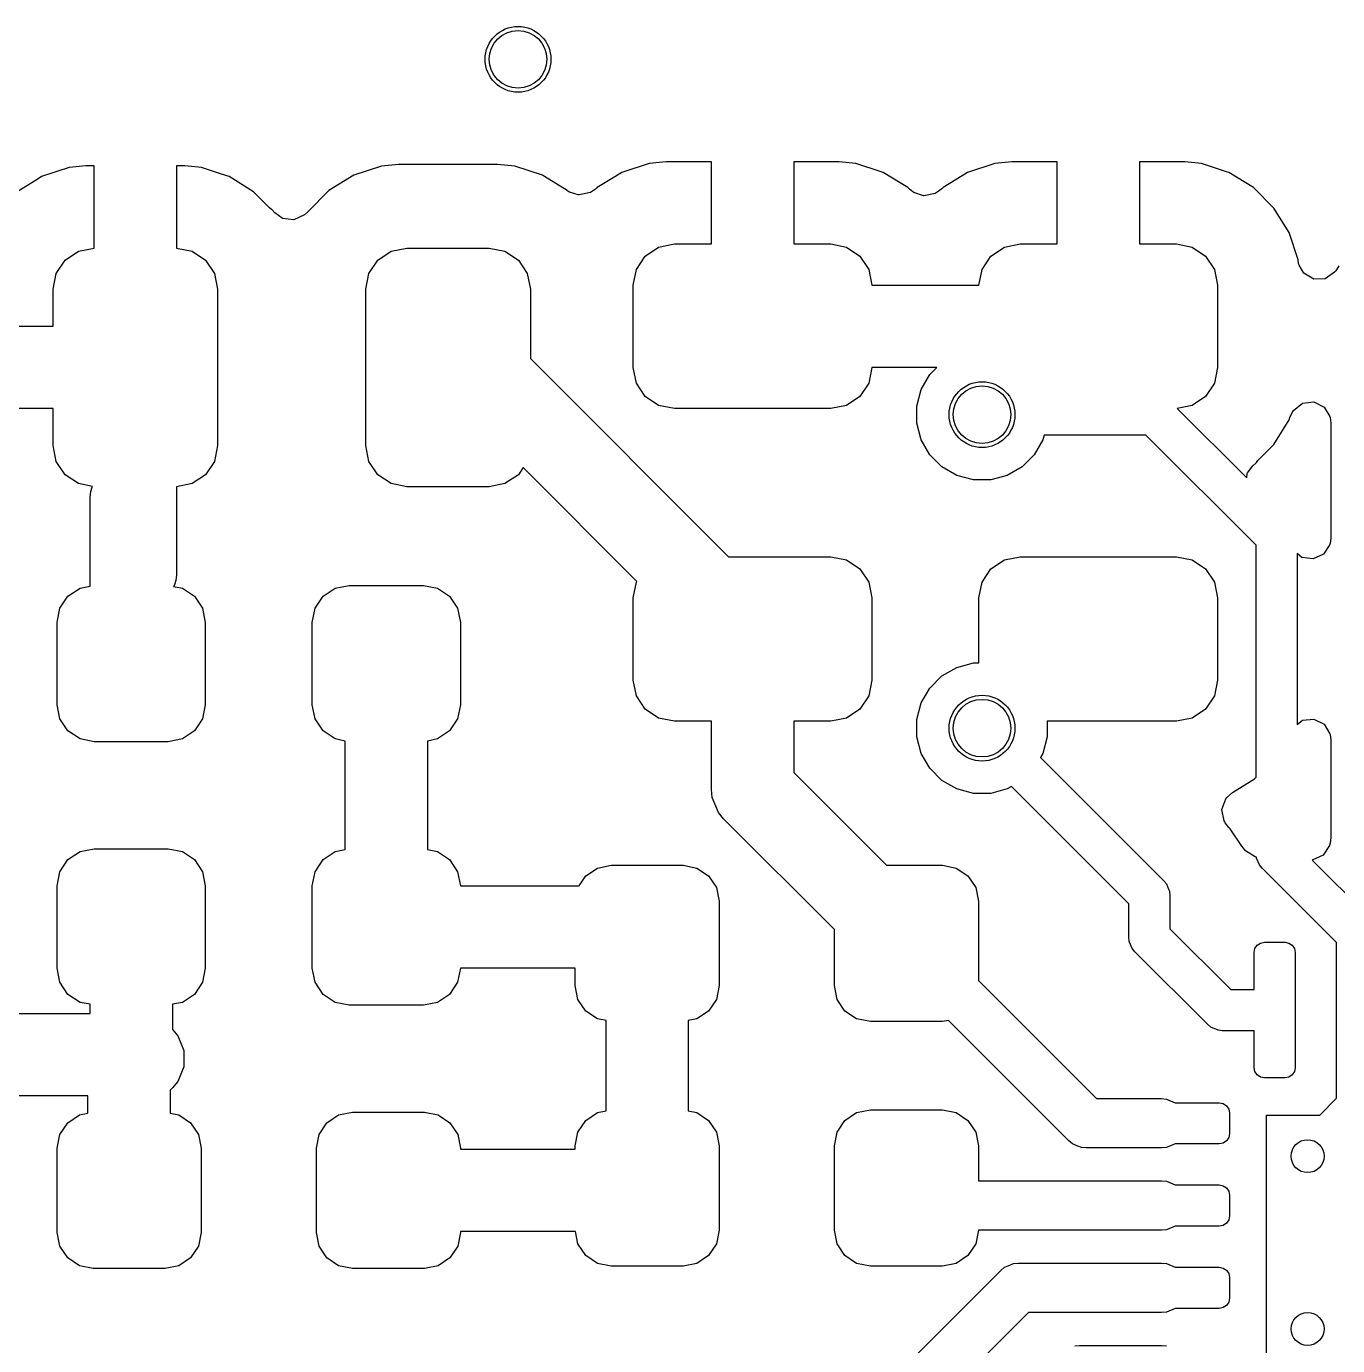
# Model space of a CAD drawing. Header units: inches. Extents: x -2.18 to 1.8, y 0.44 to 2.81.
# Drawn here: x -1.3086 to -0.995, y 2.1973 to 2.5129 of the extents above; entities that cross this region are included whole.
import ezdxf

# ---------------------------------------------------------------- set-up
doc = ezdxf.new("R2010")
doc.units = ezdxf.units.IN
doc.header["$MEASUREMENT"] = 0
doc.layers.add('BLACK', color=250, linetype='CONTINUOUS')

msp = doc.modelspace()

# ---------------------------------------------------------------- linework, layer by layer
at = {"layer": 'BLACK', "linetype": 'CONTINUOUS'}
for p, q in [((-1.15555, 2.48051), (-1.15959, 2.4801)), ((-1.14472, 2.48051), (-1.15555, 2.48051)), ((-1.15555, 2.48051), (-1.15555, 2.48051)), ((-1.15555, 2.48051), (-1.15555, 2.48051)), ((-1.14472, 2.46083), (-1.14472, 2.48051)), ((-1.11421, 2.48051), (-1.12504, 2.48051)), ((-1.12504, 2.48051), (-1.12504, 2.46083)), ((-1.11017, 2.4801), (-1.11421, 2.48051)), ((-1.11421, 2.48051), (-1.11421, 2.48051)), ((-1.07287, 2.48051), (-1.07692, 2.4801)), ((-1.06205, 2.48051), (-1.07287, 2.48051)), ((-1.07287, 2.48051), (-1.07287, 2.48051)), ((-1.07287, 2.48051), (-1.07287, 2.48051)), ((-1.07287, 2.48051), (-1.07287, 2.48051)), ((-1.06205, 2.46083), (-1.06205, 2.48051)), ((-1.03154, 2.48051), (-1.04236, 2.48051)), ((-1.04236, 2.48051), (-1.04236, 2.46083)), ((-1.02749, 2.4801), (-1.03154, 2.48051)), ((-1.03154, 2.48051), (-1.03154, 2.48051)), ((-1.29837, 2.47911), (-1.30493, 2.47694)), ((-1.29433, 2.47953), (-1.29837, 2.47911)), ((-1.29837, 2.47911), (-1.29837, 2.47911)), ((-1.29236, 2.47953), (-1.29433, 2.47953)), ((-1.29433, 2.47953), (-1.29433, 2.47953)), ((-1.29433, 2.47953), (-1.29433, 2.47953)), ((-1.29236, 2.45984), (-1.29236, 2.47953)), ((-1.29236, 2.47953), (-1.29236, 2.47953)), ((-1.27071, 2.47953), (-1.27268, 2.47953)), ((-1.27268, 2.47953), (-1.27268, 2.45984)), ((-1.26667, 2.47911), (-1.27071, 2.47953)), ((-1.27071, 2.47953), (-1.27071, 2.47953)), ((-1.26189, 2.47753), (-1.26667, 2.47911)), ((-1.26667, 2.47911), (-1.26667, 2.47911)), ((-1.26011, 2.47694), (-1.26189, 2.47753)), ((-1.23027, 2.47725), (-1.23621, 2.47358)), ((-1.23026, 2.47725), (-1.23027, 2.47725)), ((-1.23027, 2.47725), (-1.23027, 2.47725)), ((-1.22364, 2.47944), (-1.23026, 2.47725)), ((-1.21955, 2.47986), (-1.22364, 2.47944)), ((-1.19588, 2.47986), (-1.21955, 2.47986)), ((-1.21955, 2.47986), (-1.21955, 2.47986)), ((-1.21955, 2.47986), (-1.21955, 2.47986)), ((-1.21955, 2.47986), (-1.21955, 2.47986)), ((-1.19179, 2.47944), (-1.19588, 2.47986)), ((-1.19588, 2.47986), (-1.19588, 2.47986)), ((-1.18517, 2.47725), (-1.19179, 2.47944)), ((-1.18467, 2.47694), (-1.18517, 2.47725)), ((-1.18517, 2.47725), (-1.18517, 2.47725)), ((-1.18517, 2.47725), (-1.18517, 2.47725)), ((-1.16615, 2.47793), (-1.16781, 2.4769)), ((-1.15959, 2.4801), (-1.16615, 2.47793)), ((-1.16615, 2.47793), (-1.16615, 2.47793)), ((-1.16615, 2.47793), (-1.16615, 2.47793)), ((-1.16615, 2.47793), (-1.16615, 2.47793)), ((-1.15959, 2.4801), (-1.15959, 2.4801)), ((-1.10417, 2.47811), (-1.11017, 2.4801)), ((-1.11017, 2.4801), (-1.11017, 2.4801)), ((-1.10362, 2.47793), (-1.10417, 2.47811)), ((-1.09774, 2.4743), (-1.10362, 2.47793)), ((-1.10362, 2.47793), (-1.10362, 2.47793)), ((-1.08347, 2.47793), (-1.0864, 2.47612)), ((-1.07692, 2.4801), (-1.08347, 2.47793)), ((-1.08347, 2.47793), (-1.08347, 2.47793)), ((-1.08347, 2.47793), (-1.08347, 2.47793)), ((-1.08347, 2.47793), (-1.08347, 2.47793)), ((-1.07692, 2.4801), (-1.07692, 2.4801)), ((-1.0215, 2.47811), (-1.02749, 2.4801)), ((-1.02749, 2.4801), (-1.02749, 2.4801)), ((-1.02094, 2.47793), (-1.0215, 2.47811)), ((-1.01507, 2.4743), (-1.02094, 2.47793)), ((-1.02094, 2.47793), (-1.02094, 2.47793)), ((-1.30626, 2.47612), (-1.3108, 2.47332)), ((-1.30493, 2.47694), (-1.30626, 2.47612)), ((-1.30493, 2.47694), (-1.30493, 2.47694)), ((-1.30493, 2.47694), (-1.30493, 2.47694)), ((-1.30493, 2.47694), (-1.30493, 2.47694)), ((-1.25424, 2.47332), (-1.26011, 2.47694)), ((-1.26011, 2.47694), (-1.26011, 2.47694)), ((-1.17923, 2.47358), (-1.18467, 2.47694)), ((-1.17225, 2.47413), (-1.17315, 2.47346)), ((-1.17224, 2.47413), (-1.17225, 2.47413)), ((-1.17211, 2.47423), (-1.17224, 2.47413)), ((-1.17204, 2.47429), (-1.17211, 2.47423)), ((-1.17202, 2.4743), (-1.17204, 2.47429)), ((-1.16781, 2.4769), (-1.17202, 2.4743)), ((-1.17202, 2.4743), (-1.17202, 2.4743)), ((-1.09737, 2.47393), (-1.09774, 2.4743)), ((-1.09774, 2.4743), (-1.09774, 2.4743)), ((-1.08934, 2.4743), (-1.0896, 2.47405)), ((-1.0864, 2.47612), (-1.08934, 2.4743)), ((-1.08934, 2.4743), (-1.08934, 2.4743)), ((-1.01018, 2.46942), (-1.01507, 2.4743)), ((-1.25041, 2.46949), (-1.25424, 2.47332)), ((-1.25424, 2.47332), (-1.25424, 2.47332)), ((-1.23621, 2.47358), (-1.24117, 2.46862)), ((-1.17904, 2.47347), (-1.17923, 2.47358)), ((-1.17868, 2.47323), (-1.17904, 2.47347)), ((-1.17865, 2.47321), (-1.17868, 2.47323)), ((-1.1766, 2.47259), (-1.17865, 2.47321)), ((-1.17638, 2.47258), (-1.1766, 2.47259)), ((-1.17369, 2.47316), (-1.17638, 2.47258)), ((-1.17315, 2.47346), (-1.17369, 2.47316)), ((-1.09655, 2.47327), (-1.09737, 2.47393)), ((-1.0963, 2.47311), (-1.09655, 2.47327)), ((-1.09401, 2.47235), (-1.0963, 2.47311)), ((-1.09393, 2.47234), (-1.09401, 2.47235)), ((-1.09125, 2.47293), (-1.09393, 2.47234)), ((-1.09071, 2.47322), (-1.09125, 2.47293)), ((-1.0896, 2.47405), (-1.09071, 2.47322)), ((-1.24997, 2.4691), (-1.25041, 2.46949)), ((-1.24984, 2.46905), (-1.24997, 2.4691)), ((-1.24917, 2.46827), (-1.24984, 2.46905)), ((-1.24743, 2.46699), (-1.24917, 2.46827)), ((-1.24209, 2.46779), (-1.24457, 2.4666)), ((-1.24136, 2.46844), (-1.24209, 2.46779)), ((-1.24117, 2.46862), (-1.24136, 2.46844)), ((-1.00656, 2.46355), (-1.01018, 2.46942)), ((-1.2473, 2.46694), (-1.24743, 2.46699)), ((-1.24457, 2.4666), (-1.2473, 2.46694)), ((-1.00439, 2.457), (-1.00656, 2.46355)), ((-1.00656, 2.46355), (-1.00656, 2.46355)), ((-1.29932, 2.45696), (-1.29613, 2.45909)), ((-1.29613, 2.45909), (-1.29236, 2.45984)), ((-1.27268, 2.45984), (-1.26891, 2.45909)), ((-1.26891, 2.45909), (-1.26572, 2.45696)), ((-1.22452, 2.45696), (-1.22133, 2.45909)), ((-1.22133, 2.45909), (-1.21756, 2.45984)), ((-1.21756, 2.45984), (-1.19787, 2.45984)), ((-1.19787, 2.45984), (-1.19411, 2.45909)), ((-1.19411, 2.45909), (-1.19091, 2.45696)), ((-1.16054, 2.45794), (-1.15735, 2.46008)), ((-1.15735, 2.46008), (-1.15358, 2.46083)), ((-1.15358, 2.46083), (-1.14472, 2.46083)), ((-1.12504, 2.46083), (-1.11618, 2.46083)), ((-1.11618, 2.46083), (-1.11241, 2.46008)), ((-1.11241, 2.46008), (-1.10922, 2.45794)), ((-1.07787, 2.45794), (-1.07467, 2.46008)), ((-1.07467, 2.46008), (-1.07091, 2.46083)), ((-1.07091, 2.46083), (-1.06205, 2.46083)), ((-1.04236, 2.46083), (-1.0335, 2.46083)), ((-1.0335, 2.46083), (-1.02974, 2.46008)), ((-1.02974, 2.46008), (-1.02654, 2.45794)), ((-1.30146, 2.45377), (-1.29932, 2.45696)), ((-1.26572, 2.45696), (-1.26358, 2.45377)), ((-1.22665, 2.45377), (-1.22452, 2.45696)), ((-1.19091, 2.45696), (-1.18878, 2.45377)), ((-1.16268, 2.45475), (-1.16054, 2.45794)), ((-1.10922, 2.45794), (-1.10709, 2.45475)), ((-1.08, 2.45475), (-1.07787, 2.45794)), ((-1.02654, 2.45794), (-1.02441, 2.45475)), ((-1.00437, 2.45678), (-1.00439, 2.457)), ((-1.0042, 2.45591), (-1.00437, 2.45678)), ((-1.00416, 2.45578), (-1.0042, 2.45591)), ((-1.00304, 2.45381), (-1.00416, 2.45578)), ((-0.99469, 2.45561), (-0.9954, 2.45442)), ((-1.3022, 2.45), (-1.30146, 2.45377)), ((-1.26358, 2.45377), (-1.26283, 2.45)), ((-1.2274, 2.45), (-1.22665, 2.45377)), ((-1.18878, 2.45377), (-1.18803, 2.45)), ((-1.16343, 2.45098), (-1.16268, 2.45475)), ((-1.10709, 2.45475), (-1.10634, 2.45098)), ((-1.08075, 2.45098), (-1.08, 2.45475)), ((-1.02441, 2.45475), (-1.02366, 2.45098)), ((-1.00068, 2.45241), (-1.00304, 2.45381)), ((-0.99793, 2.45251), (-1.00068, 2.45241)), ((-0.99567, 2.45408), (-0.99793, 2.45251)), ((-0.99552, 2.45426), (-0.99567, 2.45408)), ((-0.9954, 2.45442), (-0.99552, 2.45426)), ((-1.3022, 2.44114), (-1.3022, 2.45)), ((-1.26283, 2.45), (-1.26283, 2.4126)), ((-1.2274, 2.4126), (-1.2274, 2.45)), ((-1.18803, 2.45), (-1.18803, 2.43341)), ((-1.16343, 2.4313), (-1.16343, 2.45098)), ((-1.10634, 2.45098), (-1.08075, 2.45098)), ((-1.02366, 2.45098), (-1.02366, 2.4313)), ((-1.32189, 2.44114), (-1.3022, 2.44114)), ((-1.18803, 2.43341), (-1.14065, 2.38602)), ((-1.16268, 2.42753), (-1.16343, 2.4313)), ((-1.10634, 2.4313), (-1.10709, 2.42753)), ((-1.09078, 2.4313), (-1.10634, 2.4313)), ((-1.09249, 2.42959), (-1.09078, 2.4313)), ((-1.02366, 2.4313), (-1.02441, 2.42753)), ((-1.16054, 2.42434), (-1.16268, 2.42753)), ((-1.10709, 2.42753), (-1.10922, 2.42434)), ((-1.09455, 2.42603), (-1.09249, 2.42959)), ((-1.02441, 2.42753), (-1.02654, 2.42434)), ((-1.15735, 2.42221), (-1.16054, 2.42434)), ((-1.10922, 2.42434), (-1.11241, 2.42221)), ((-1.09561, 2.42206), (-1.09455, 2.42603)), ((-1.02654, 2.42434), (-1.02974, 2.42221)), ((-1.3022, 2.42146), (-1.32189, 2.42146)), ((-1.3022, 2.4126), (-1.3022, 2.42146)), ((-1.15358, 2.42146), (-1.15735, 2.42221)), ((-1.11618, 2.42146), (-1.15358, 2.42146)), ((-1.11241, 2.42221), (-1.11618, 2.42146)), ((-1.09561, 2.41794), (-1.09561, 2.42206)), ((-1.02974, 2.42221), (-1.03331, 2.42149)), ((-1.03331, 2.42149), (-1.0167, 2.40488)), ((-1.00629, 2.41955), (-1.00567, 2.42079)), ((-1.00567, 2.42079), (-1.00551, 2.42102)), ((-1.00551, 2.42102), (-1.00337, 2.42275)), ((-1.00337, 2.42275), (-1.00064, 2.42305)), ((-1.00064, 2.42305), (-0.99818, 2.42182)), ((-0.99818, 2.42182), (-0.99679, 2.41954)), ((-1.09455, 2.41397), (-1.09561, 2.41794)), ((-1.01018, 2.41286), (-1.00656, 2.41874)), ((-1.00656, 2.41874), (-1.00629, 2.41955)), ((-1.00656, 2.41874), (-1.00656, 2.41874)), ((-0.99679, 2.41954), (-0.99673, 2.41931)), ((-0.99673, 2.41931), (-0.99656, 2.41802)), ((-0.99656, 2.41802), (-0.99656, 2.39057)), ((-1.06515, 2.41508), (-1.06545, 2.41397)), ((-1.04082, 2.41508), (-1.06515, 2.41508)), ((-1.01448, 2.38874), (-1.04082, 2.41508)), ((-1.30146, 2.40883), (-1.3022, 2.4126)), ((-1.26283, 2.4126), (-1.26358, 2.40883)), ((-1.22665, 2.40883), (-1.2274, 2.4126)), ((-1.09249, 2.41041), (-1.09455, 2.41397)), ((-1.06545, 2.41397), (-1.06751, 2.41041)), ((-1.01241, 2.41063), (-1.01018, 2.41286)), ((-1.29932, 2.40564), (-1.30146, 2.40883)), ((-1.26358, 2.40883), (-1.26572, 2.40564)), ((-1.22452, 2.40564), (-1.22665, 2.40883)), ((-1.08959, 2.40751), (-1.09249, 2.41041)), ((-1.06751, 2.41041), (-1.07041, 2.40751)), ((-1.01523, 2.40779), (-1.01445, 2.40846)), ((-1.01445, 2.40846), (-1.0144, 2.40859)), ((-1.0144, 2.40859), (-1.01401, 2.40903)), ((-1.01401, 2.40903), (-1.01241, 2.41063)), ((-1.29613, 2.40351), (-1.29932, 2.40564)), ((-1.26572, 2.40564), (-1.26891, 2.40351)), ((-1.22133, 2.40351), (-1.22452, 2.40564)), ((-1.19091, 2.40564), (-1.19411, 2.40351)), ((-1.18979, 2.40732), (-1.19091, 2.40564)), ((-1.16257, 2.38011), (-1.18979, 2.40732)), ((-1.08603, 2.40545), (-1.08959, 2.40751)), ((-1.08206, 2.40439), (-1.08603, 2.40545)), ((-1.07397, 2.40545), (-1.07794, 2.40439)), ((-1.07041, 2.40751), (-1.07397, 2.40545)), ((-1.0167, 2.40488), (-1.01657, 2.40592)), ((-1.01657, 2.40592), (-1.01651, 2.40605)), ((-1.01651, 2.40605), (-1.01523, 2.40779)), ((-1.29274, 2.40283), (-1.29613, 2.40351)), ((-1.29335, 2.40023), (-1.29315, 2.4016)), ((-1.29315, 2.4016), (-1.29285, 2.40264)), ((-1.29285, 2.40264), (-1.29274, 2.40283)), ((-1.26891, 2.40351), (-1.27268, 2.40276)), ((-1.27268, 2.40276), (-1.27268, 2.38166)), ((-1.21756, 2.40276), (-1.22133, 2.40351)), ((-1.19787, 2.40276), (-1.21756, 2.40276)), ((-1.19411, 2.40351), (-1.19787, 2.40276)), ((-1.07794, 2.40439), (-1.08206, 2.40439)), ((-1.29335, 2.37894), (-1.29335, 2.40023)), ((-0.99683, 2.38892), (-0.99832, 2.38661)), ((-0.99675, 2.38919), (-0.99683, 2.38892)), ((-0.99656, 2.39057), (-0.99675, 2.38919)), ((-1.14065, 2.38602), (-1.11618, 2.38602)), ((-1.11618, 2.38602), (-1.11241, 2.38527)), ((-1.07467, 2.38527), (-1.07091, 2.38602)), ((-1.07091, 2.38602), (-1.0335, 2.38602)), ((-1.0335, 2.38602), (-1.02974, 2.38527)), ((-1.01448, 2.33329), (-1.01448, 2.38874)), ((-1.00354, 2.38586), (-1.00464, 2.38679)), ((-1.00464, 2.38679), (-1.00464, 2.34586)), ((-1.00082, 2.38547), (-1.00354, 2.38586)), ((-0.99832, 2.38661), (-1.00082, 2.38547)), ((-1.11241, 2.38527), (-1.10922, 2.38314)), ((-1.10922, 2.38314), (-1.10709, 2.37995)), ((-1.08, 2.37995), (-1.07787, 2.38314)), ((-1.07787, 2.38314), (-1.07467, 2.38527)), ((-1.02974, 2.38527), (-1.02654, 2.38314)), ((-1.02654, 2.38314), (-1.02441, 2.37995)), ((-1.27287, 2.38029), (-1.27318, 2.37925)), ((-1.27268, 2.38166), (-1.27287, 2.38029)), ((-1.16343, 2.37618), (-1.16268, 2.37995)), ((-1.16268, 2.37995), (-1.16257, 2.38011)), ((-1.10709, 2.37995), (-1.10634, 2.37618)), ((-1.08075, 2.37618), (-1.08, 2.37995)), ((-1.02441, 2.37995), (-1.02366, 2.37618)), ((-1.30055, 2.37367), (-1.29863, 2.37654)), ((-1.29863, 2.37654), (-1.29575, 2.37846)), ((-1.29575, 2.37846), (-1.29335, 2.37894)), ((-1.27318, 2.37925), (-1.27337, 2.37888)), ((-1.27337, 2.37888), (-1.27126, 2.37846)), ((-1.27126, 2.37846), (-1.26838, 2.37654)), ((-1.26838, 2.37654), (-1.26646, 2.37367)), ((-1.23952, 2.37367), (-1.2376, 2.37654)), ((-1.2376, 2.37654), (-1.23473, 2.37846)), ((-1.23473, 2.37846), (-1.23134, 2.37913)), ((-1.23134, 2.37913), (-1.21362, 2.37913)), ((-1.21362, 2.37913), (-1.21023, 2.37846)), ((-1.21023, 2.37846), (-1.20736, 2.37654)), ((-1.20736, 2.37654), (-1.20544, 2.37367)), ((-1.30122, 2.37028), (-1.30055, 2.37367)), ((-1.26646, 2.37367), (-1.26579, 2.37028)), ((-1.2402, 2.37028), (-1.23952, 2.37367)), ((-1.20544, 2.37367), (-1.20476, 2.37028)), ((-1.16343, 2.3565), (-1.16343, 2.37618)), ((-1.10634, 2.37618), (-1.10634, 2.3565)), ((-1.08075, 2.36061), (-1.08075, 2.37618)), ((-1.02366, 2.37618), (-1.02366, 2.3565)), ((-1.30122, 2.35059), (-1.30122, 2.37028)), ((-1.26579, 2.37028), (-1.26579, 2.35059)), ((-1.2402, 2.35059), (-1.2402, 2.37028)), ((-1.20476, 2.37028), (-1.20476, 2.35059)), ((-1.08603, 2.35955), (-1.08206, 2.36061)), ((-1.08206, 2.36061), (-1.08075, 2.36061)), ((-1.09249, 2.35459), (-1.08959, 2.35749)), ((-1.08959, 2.35749), (-1.08603, 2.35955)), ((-1.16268, 2.35273), (-1.16343, 2.3565)), ((-1.10634, 2.3565), (-1.10709, 2.35273)), ((-1.09455, 2.35103), (-1.09249, 2.35459)), ((-1.02366, 2.3565), (-1.02441, 2.35273)), ((-1.16054, 2.34954), (-1.16268, 2.35273)), ((-1.10709, 2.35273), (-1.10922, 2.34954)), ((-1.09561, 2.34706), (-1.09455, 2.35103)), ((-1.02441, 2.35273), (-1.02654, 2.34954)), ((-1.30055, 2.3472), (-1.30122, 2.35059)), ((-1.26579, 2.35059), (-1.26646, 2.3472)), ((-1.23952, 2.3472), (-1.2402, 2.35059)), ((-1.20476, 2.35059), (-1.20544, 2.3472)), ((-1.15735, 2.3474), (-1.16054, 2.34954)), ((-1.10922, 2.34954), (-1.11241, 2.3474)), ((-1.02654, 2.34954), (-1.02974, 2.3474)), ((-1.29863, 2.34433), (-1.30055, 2.3472)), ((-1.26646, 2.3472), (-1.26838, 2.34433)), ((-1.2376, 2.34433), (-1.23952, 2.3472)), ((-1.20544, 2.3472), (-1.20736, 2.34433)), ((-1.15358, 2.34665), (-1.15735, 2.3474)), ((-1.14472, 2.34665), (-1.15358, 2.34665)), ((-1.14472, 2.3303), (-1.14472, 2.34665)), ((-1.11618, 2.34665), (-1.12504, 2.34665)), ((-1.12504, 2.34665), (-1.12504, 2.33437)), ((-1.11241, 2.3474), (-1.11618, 2.34665)), ((-1.09561, 2.34294), (-1.09561, 2.34706)), ((-1.0335, 2.34665), (-1.06439, 2.34665)), ((-1.06439, 2.34665), (-1.06439, 2.34294)), ((-1.02974, 2.3474), (-1.0335, 2.34665)), ((-1.00464, 2.34586), (-1.00337, 2.34688)), ((-1.00337, 2.34688), (-1.00064, 2.34718)), ((-1.00064, 2.34718), (-0.99818, 2.34595)), ((-0.99818, 2.34595), (-0.99679, 2.34367)), ((-1.29575, 2.34241), (-1.29863, 2.34433)), ((-1.29236, 2.34173), (-1.29575, 2.34241)), ((-1.27465, 2.34173), (-1.29236, 2.34173)), ((-1.27126, 2.34241), (-1.27465, 2.34173)), ((-1.26838, 2.34433), (-1.27126, 2.34241)), ((-1.23473, 2.34241), (-1.2376, 2.34433)), ((-1.23232, 2.34193), (-1.23473, 2.34241)), ((-1.23232, 2.31595), (-1.23232, 2.34193)), ((-1.21023, 2.34241), (-1.21264, 2.34193)), ((-1.21264, 2.34193), (-1.21264, 2.31595)), ((-1.20736, 2.34433), (-1.21023, 2.34241)), ((-1.09455, 2.33897), (-1.09561, 2.34294)), ((-1.06439, 2.34294), (-1.06545, 2.33897)), ((-0.99679, 2.34367), (-0.99673, 2.34345)), ((-0.99673, 2.34345), (-0.99656, 2.34215)), ((-0.99656, 2.34215), (-0.99656, 2.31884)), ((-1.09249, 2.33541), (-1.09455, 2.33897)), ((-1.06545, 2.33897), (-1.06602, 2.33798)), ((-1.08959, 2.33251), (-1.09249, 2.33541)), ((-1.06602, 2.33798), (-1.03652, 2.30848)), ((-1.12504, 2.33437), (-1.10287, 2.3122)), ((-1.08603, 2.33045), (-1.08959, 2.33251)), ((-1.02014, 2.32965), (-1.01486, 2.33291)), ((-1.01486, 2.33291), (-1.01448, 2.33329)), ((-1.14454, 2.32838), (-1.14472, 2.3303)), ((-1.08206, 2.32939), (-1.08603, 2.33045)), ((-1.07794, 2.32939), (-1.08206, 2.32939)), ((-1.07397, 2.33045), (-1.07794, 2.32939)), ((-1.07298, 2.33102), (-1.07397, 2.33045)), ((-1.04492, 2.30296), (-1.07298, 2.33102)), ((-1.02149, 2.32842), (-1.02014, 2.32965)), ((-1.14307, 2.32483), (-1.14454, 2.32838)), ((-1.02267, 2.32555), (-1.02171, 2.32812)), ((-1.02171, 2.32812), (-1.02149, 2.32842)), ((-1.14184, 2.32334), (-1.14307, 2.32483)), ((-1.14307, 2.32483), (-1.14307, 2.32483)), ((-1.11531, 2.29681), (-1.14184, 2.32334)), ((-1.02209, 2.32286), (-1.02267, 2.32555)), ((-1.02196, 2.32263), (-1.02209, 2.32286)), ((-1.02183, 2.32238), (-1.02196, 2.32263)), ((-1.02099, 2.32127), (-1.02183, 2.32238)), ((-1.02063, 2.3209), (-1.02099, 2.32127)), ((-1.0179, 2.31681), (-1.02063, 2.3209)), ((-1.02063, 2.3209), (-1.02063, 2.3209)), ((-1.01786, 2.31676), (-1.0179, 2.31681)), ((-1.01749, 2.31628), (-1.01786, 2.31676)), ((-0.99691, 2.31693), (-0.9984, 2.31461)), ((-0.99675, 2.31746), (-0.99691, 2.31693)), ((-0.99656, 2.31884), (-0.99675, 2.31746)), ((-1.30055, 2.31067), (-1.29863, 2.31355)), ((-1.29863, 2.31355), (-1.29575, 2.31547)), ((-1.29575, 2.31547), (-1.29236, 2.31614)), ((-1.29236, 2.31614), (-1.27465, 2.31614)), ((-1.27465, 2.31614), (-1.27126, 2.31547)), ((-1.27126, 2.31547), (-1.26838, 2.31355)), ((-1.26838, 2.31355), (-1.26646, 2.31067)), ((-1.23952, 2.31067), (-1.2376, 2.31355)), ((-1.2376, 2.31355), (-1.23473, 2.31547)), ((-1.23473, 2.31547), (-1.23232, 2.31595)), ((-1.21264, 2.31595), (-1.21023, 2.31547)), ((-1.21023, 2.31547), (-1.20736, 2.31355)), ((-1.20736, 2.31355), (-1.20544, 2.31067)), ((-1.01697, 2.31568), (-1.01749, 2.31628)), ((-1.01466, 2.31419), (-1.01697, 2.31568)), ((-1.01439, 2.31411), (-1.01466, 2.31419)), ((-1.01438, 2.31404), (-1.01439, 2.31411)), ((-1.01433, 2.31392), (-1.01438, 2.31404)), ((-1.01438, 2.31404), (-1.01438, 2.31404)), ((-1.01365, 2.31227), (-1.01433, 2.31392)), ((-1.00087, 2.31347), (-1.00105, 2.31345)), ((-1.00105, 2.31345), (-0.98684, 2.29924)), ((-0.9984, 2.31461), (-1.00087, 2.31347)), ((-1.30122, 2.30728), (-1.30055, 2.31067)), ((-1.26646, 2.31067), (-1.26579, 2.30728)), ((-1.2402, 2.30728), (-1.23952, 2.31067)), ((-1.20544, 2.31067), (-1.20476, 2.30728)), ((-1.1748, 2.30968), (-1.17201, 2.31155)), ((-1.17201, 2.31155), (-1.16871, 2.3122)), ((-1.16871, 2.3122), (-1.15149, 2.3122)), ((-1.15149, 2.3122), (-1.14819, 2.31155)), ((-1.14819, 2.31155), (-1.1454, 2.30968)), ((-1.10287, 2.3122), (-1.08948, 2.3122)), ((-1.08948, 2.3122), (-1.08618, 2.31155)), ((-1.08618, 2.31155), (-1.08339, 2.30968)), ((-1.01304, 2.31152), (-1.01365, 2.31227)), ((-1.01365, 2.31227), (-1.01365, 2.31227)), ((-0.99524, 2.29372), (-1.01304, 2.31152)), ((-1.30122, 2.2876), (-1.30122, 2.30728)), ((-1.26579, 2.30728), (-1.26579, 2.2876)), ((-1.2402, 2.2876), (-1.2402, 2.30728)), ((-1.20476, 2.30728), (-1.1764, 2.30728)), ((-1.1764, 2.30728), (-1.1748, 2.30968)), ((-1.1454, 2.30968), (-1.14353, 2.30689)), ((-1.14353, 2.30689), (-1.14287, 2.30359)), ((-1.08339, 2.30968), (-1.08152, 2.30689)), ((-1.08152, 2.30689), (-1.08087, 2.30359)), ((-1.03652, 2.30848), (-1.03591, 2.30773)), ((-1.03591, 2.30773), (-1.03591, 2.30773)), ((-1.03591, 2.30773), (-1.03539, 2.30648)), ((-1.03539, 2.30648), (-1.03519, 2.30601)), ((-1.03519, 2.30601), (-1.03517, 2.30596)), ((-1.03517, 2.30596), (-1.03508, 2.305)), ((-1.03508, 2.305), (-1.03508, 2.29704)), ((-1.14287, 2.30359), (-1.14287, 2.28342)), ((-1.08087, 2.30359), (-1.08087, 2.28463)), ((-1.04492, 2.295), (-1.04492, 2.30296)), ((-1.11531, 2.28342), (-1.11531, 2.29681)), ((-1.04483, 2.29404), (-1.04492, 2.295)), ((-1.03508, 2.29704), (-1.02052, 2.28248)), ((-1.04473, 2.29381), (-1.04483, 2.29404)), ((-1.04483, 2.29404), (-1.04483, 2.29404)), ((-1.04409, 2.29227), (-1.04473, 2.29381)), ((-1.04348, 2.29152), (-1.04409, 2.29227)), ((-1.04409, 2.29227), (-1.04409, 2.29227)), ((-1.02604, 2.27408), (-1.04348, 2.29152)), ((-1.01492, 2.29134), (-1.01473, 2.29228)), ((-1.01492, 2.28248), (-1.01492, 2.29134)), ((-1.01473, 2.29228), (-1.0142, 2.29308)), ((-1.0142, 2.29308), (-1.0134, 2.29361)), ((-1.0134, 2.29361), (-1.01246, 2.2938)), ((-1.01246, 2.2938), (-1.00754, 2.2938)), ((-1.00754, 2.2938), (-1.0066, 2.29361)), ((-1.0066, 2.29361), (-1.0058, 2.29308)), ((-1.0058, 2.29308), (-1.00527, 2.29228)), ((-1.00527, 2.29228), (-1.00508, 2.29134)), ((-1.00508, 2.29134), (-1.00508, 2.26378)), ((-0.99524, 2.29134), (-0.99524, 2.29372)), ((-0.99524, 2.27756), (-0.99524, 2.29134)), ((-1.30055, 2.28421), (-1.30122, 2.2876)), ((-1.26579, 2.2876), (-1.26646, 2.28421)), ((-1.23952, 2.28421), (-1.2402, 2.2876)), ((-1.20476, 2.2876), (-1.20544, 2.28421)), ((-1.17732, 2.2876), (-1.20476, 2.2876)), ((-1.17732, 2.28342), (-1.17732, 2.2876)), ((-1.29863, 2.28133), (-1.30055, 2.28421)), ((-1.26646, 2.28421), (-1.26838, 2.28133)), ((-1.2376, 2.28133), (-1.23952, 2.28421)), ((-1.20544, 2.28421), (-1.20736, 2.28133)), ((-1.17667, 2.28012), (-1.17732, 2.28342)), ((-1.14287, 2.28342), (-1.14353, 2.28012)), ((-1.11466, 2.28012), (-1.11531, 2.28342)), ((-1.08087, 2.28463), (-1.05263, 2.2564)), ((-1.02052, 2.28248), (-1.01492, 2.28248)), ((-1.29575, 2.27941), (-1.29863, 2.28133)), ((-1.29335, 2.27894), (-1.29575, 2.27941)), ((-1.29335, 2.27677), (-1.29335, 2.27894)), ((-1.27126, 2.27941), (-1.27366, 2.27894)), ((-1.27366, 2.27894), (-1.27366, 2.27297)), ((-1.26838, 2.28133), (-1.27126, 2.27941)), ((-1.23473, 2.27941), (-1.2376, 2.28133)), ((-1.23134, 2.27874), (-1.23473, 2.27941)), ((-1.21362, 2.27874), (-1.23134, 2.27874)), ((-1.21023, 2.27941), (-1.21362, 2.27874)), ((-1.20736, 2.28133), (-1.21023, 2.27941)), ((-1.1748, 2.27733), (-1.17667, 2.28012)), ((-1.14353, 2.28012), (-1.1454, 2.27733)), ((-1.11279, 2.27733), (-1.11466, 2.28012)), ((-1.32898, 2.27677), (-1.29335, 2.27677)), ((-1.17201, 2.27546), (-1.1748, 2.27733)), ((-1.16994, 2.27505), (-1.17201, 2.27546)), ((-1.14819, 2.27546), (-1.15026, 2.27505)), ((-1.1454, 2.27733), (-1.14819, 2.27546)), ((-1.11, 2.27546), (-1.11279, 2.27733)), ((-1.1067, 2.2748), (-1.11, 2.27546)), ((-0.99524, 2.25647), (-0.99524, 2.27756)), ((-1.27366, 2.27297), (-1.27359, 2.2729)), ((-1.27359, 2.2729), (-1.27237, 2.27141)), ((-1.16994, 2.25346), (-1.16994, 2.27505)), ((-1.15026, 2.27505), (-1.15026, 2.25346)), ((-1.08948, 2.2748), (-1.1067, 2.2748)), ((-1.08803, 2.27509), (-1.08948, 2.2748)), ((-1.05925, 2.24632), (-1.08803, 2.27509)), ((-1.02529, 2.27347), (-1.02604, 2.27408)), ((-1.02352, 2.27273), (-1.02529, 2.27347)), ((-1.02256, 2.27264), (-1.02352, 2.27273)), ((-1.01492, 2.27264), (-1.02256, 2.27264)), ((-1.01492, 2.26378), (-1.01492, 2.27264)), ((-1.27237, 2.27141), (-1.27237, 2.27141)), ((-1.27237, 2.27141), (-1.2709, 2.26787)), ((-1.2709, 2.26787), (-1.2709, 2.26402)), ((-1.2709, 2.26402), (-1.27237, 2.26048)), ((-1.01473, 2.26284), (-1.01492, 2.26378)), ((-1.0142, 2.26204), (-1.01473, 2.26284)), ((-1.00527, 2.26284), (-1.0058, 2.26204)), ((-1.00508, 2.26378), (-1.00527, 2.26284)), ((-1.27237, 2.26048), (-1.27359, 2.25899)), ((-1.0134, 2.26151), (-1.0142, 2.26204)), ((-1.01246, 2.26132), (-1.0134, 2.26151)), ((-1.00754, 2.26132), (-1.01246, 2.26132)), ((-1.0066, 2.26151), (-1.00754, 2.26132)), ((-1.0058, 2.26204), (-1.0066, 2.26151)), ((-1.29384, 2.25709), (-1.32898, 2.25709)), ((-1.29384, 2.2529), (-1.29384, 2.25709)), ((-1.27359, 2.25899), (-1.27415, 2.25842)), ((-1.27415, 2.25842), (-1.27415, 2.2529)), ((-1.05263, 2.2564), (-1.03707, 2.2564)), ((-1.03707, 2.2564), (-1.03591, 2.25628)), ((-0.99924, 2.25246), (-0.99524, 2.25647)), ((-1.17201, 2.25305), (-1.16994, 2.25346)), ((-1.15026, 2.25346), (-1.14819, 2.25305)), ((-1.11, 2.25305), (-1.1067, 2.2537)), ((-1.1067, 2.2537), (-1.08948, 2.2537)), ((-1.08948, 2.2537), (-1.08618, 2.25305)), ((-1.03591, 2.25628), (-1.03381, 2.25541)), ((-1.03381, 2.25541), (-1.02329, 2.25541)), ((-1.02329, 2.25541), (-1.02235, 2.25523)), ((-1.02235, 2.25523), (-1.02155, 2.25469)), ((-1.02155, 2.25469), (-1.02101, 2.25389)), ((-1.02101, 2.25389), (-1.02083, 2.25295)), ((-1.30056, 2.24783), (-1.2987, 2.25063)), ((-1.2987, 2.25063), (-1.2959, 2.25249)), ((-1.2959, 2.25249), (-1.29384, 2.2529)), ((-1.27415, 2.2529), (-1.27209, 2.25249)), ((-1.27209, 2.25249), (-1.26929, 2.25063)), ((-1.26929, 2.25063), (-1.26743, 2.24783)), ((-1.23856, 2.24783), (-1.23669, 2.25063)), ((-1.23669, 2.25063), (-1.2339, 2.25249)), ((-1.2339, 2.25249), (-1.2306, 2.25315)), ((-1.2306, 2.25315), (-1.21338, 2.25315)), ((-1.21338, 2.25315), (-1.21008, 2.25249)), ((-1.21008, 2.25249), (-1.20729, 2.25063)), ((-1.20729, 2.25063), (-1.20542, 2.24783)), ((-1.17667, 2.24838), (-1.1748, 2.25118)), ((-1.1748, 2.25118), (-1.17201, 2.25305)), ((-1.14819, 2.25305), (-1.1454, 2.25118)), ((-1.1454, 2.25118), (-1.14353, 2.24838)), ((-1.11466, 2.24838), (-1.11279, 2.25118)), ((-1.11279, 2.25118), (-1.11, 2.25305)), ((-1.08618, 2.25305), (-1.08339, 2.25118)), ((-1.08339, 2.25118), (-1.08152, 2.24838)), ((-1.02083, 2.25295), (-1.02083, 2.24803)), ((-1.01197, 2.17766), (-1.01197, 2.25246)), ((-1.01197, 2.25246), (-0.99924, 2.25246)), ((-1.30122, 2.24454), (-1.30056, 2.24783)), ((-1.26743, 2.24783), (-1.26677, 2.24454)), ((-1.23921, 2.24454), (-1.23856, 2.24783)), ((-1.20542, 2.24783), (-1.20476, 2.24454)), ((-1.17732, 2.24509), (-1.17667, 2.24838)), ((-1.14353, 2.24838), (-1.14287, 2.24509)), ((-1.11531, 2.24509), (-1.11466, 2.24838)), ((-1.08152, 2.24838), (-1.08087, 2.24509)), ((-1.02101, 2.24709), (-1.02155, 2.24629)), ((-1.02083, 2.24803), (-1.02101, 2.24709)), ((-1.30122, 2.22436), (-1.30122, 2.24454)), ((-1.26677, 2.24454), (-1.26677, 2.22436)), ((-1.23921, 2.22436), (-1.23921, 2.24454)), ((-1.20476, 2.24454), (-1.20476, 2.24429)), ((-1.20476, 2.24429), (-1.17732, 2.24429)), ((-1.17732, 2.24429), (-1.17732, 2.24509)), ((-1.14287, 2.24509), (-1.14287, 2.22491)), ((-1.11531, 2.22491), (-1.11531, 2.24509)), ((-1.08087, 2.24509), (-1.08087, 2.23671)), ((-1.05836, 2.24558), (-1.05925, 2.24632)), ((-1.05708, 2.24505), (-1.05836, 2.24558)), ((-1.05623, 2.2447), (-1.05708, 2.24505)), ((-1.05508, 2.24459), (-1.05623, 2.2447)), ((-1.03707, 2.24459), (-1.05508, 2.24459)), ((-1.03591, 2.2447), (-1.03707, 2.24459)), ((-1.03381, 2.24557), (-1.03591, 2.2447)), ((-1.02329, 2.24557), (-1.03381, 2.24557)), ((-1.02235, 2.24576), (-1.02329, 2.24557)), ((-1.02155, 2.24629), (-1.02235, 2.24576)), ((-1.08087, 2.23671), (-1.03707, 2.23671)), ((-1.03707, 2.23671), (-1.03591, 2.2366)), ((-1.03591, 2.2366), (-1.03381, 2.23573)), ((-1.03381, 2.23573), (-1.02329, 2.23573)), ((-1.02329, 2.23573), (-1.02235, 2.23554)), ((-1.02235, 2.23554), (-1.02155, 2.23501)), ((-1.02155, 2.23501), (-1.02101, 2.23421)), ((-1.02101, 2.23421), (-1.02083, 2.23327)), ((-1.02083, 2.23327), (-1.02083, 2.22835)), ((-1.02083, 2.22835), (-1.02101, 2.2274)), ((-1.14287, 2.22491), (-1.14353, 2.22162)), ((-1.11466, 2.22162), (-1.11531, 2.22491)), ((-1.08087, 2.2249), (-1.08152, 2.22162)), ((-1.03707, 2.2249), (-1.08087, 2.2249)), ((-1.03591, 2.22502), (-1.03707, 2.2249)), ((-1.03381, 2.22589), (-1.03591, 2.22502)), ((-1.02329, 2.22589), (-1.03381, 2.22589)), ((-1.02235, 2.22607), (-1.02329, 2.22589)), ((-1.02155, 2.22661), (-1.02235, 2.22607)), ((-1.02101, 2.2274), (-1.02155, 2.22661)), ((-1.30056, 2.22106), (-1.30122, 2.22436)), ((-1.26677, 2.22436), (-1.26743, 2.22106)), ((-1.23856, 2.22106), (-1.23921, 2.22436)), ((-1.20476, 2.22436), (-1.20542, 2.22106)), ((-1.17726, 2.22461), (-1.20476, 2.22461)), ((-1.20476, 2.22461), (-1.20476, 2.22436)), ((-1.17667, 2.22162), (-1.17726, 2.22461)), ((-1.2987, 2.21827), (-1.30056, 2.22106)), ((-1.26743, 2.22106), (-1.26929, 2.21827)), ((-1.23669, 2.21827), (-1.23856, 2.22106)), ((-1.20542, 2.22106), (-1.20729, 2.21827)), ((-1.1748, 2.21882), (-1.17667, 2.22162)), ((-1.17201, 2.21695), (-1.1748, 2.21882)), ((-1.1454, 2.21882), (-1.14819, 2.21695)), ((-1.14353, 2.22162), (-1.1454, 2.21882)), ((-1.11279, 2.21882), (-1.11466, 2.22162)), ((-1.11, 2.21695), (-1.11279, 2.21882)), ((-1.08339, 2.21882), (-1.08618, 2.21695)), ((-1.08152, 2.22162), (-1.08339, 2.21882)), ((-1.2959, 2.2164), (-1.2987, 2.21827)), ((-1.29261, 2.21575), (-1.2959, 2.2164)), ((-1.27538, 2.21575), (-1.29261, 2.21575)), ((-1.27209, 2.2164), (-1.27538, 2.21575)), ((-1.26929, 2.21827), (-1.27209, 2.2164)), ((-1.2339, 2.2164), (-1.23669, 2.21827)), ((-1.2306, 2.21575), (-1.2339, 2.2164)), ((-1.21338, 2.21575), (-1.2306, 2.21575)), ((-1.21008, 2.2164), (-1.21338, 2.21575)), ((-1.20729, 2.21827), (-1.21008, 2.2164)), ((-1.16871, 2.2163), (-1.17201, 2.21695)), ((-1.15149, 2.2163), (-1.16871, 2.2163)), ((-1.14819, 2.21695), (-1.15149, 2.2163)), ((-1.1067, 2.2163), (-1.11, 2.21695)), ((-1.08948, 2.2163), (-1.1067, 2.2163)), ((-1.08618, 2.21695), (-1.08948, 2.2163)), ((-1.07554, 2.2153), (-1.07464, 2.21603)), ((-1.07464, 2.21603), (-1.07375, 2.2164)), ((-1.07375, 2.2164), (-1.07251, 2.21691)), ((-1.07251, 2.21691), (-1.07136, 2.21703)), ((-1.07136, 2.21703), (-1.03707, 2.21703)), ((-1.03707, 2.21703), (-1.03591, 2.21691)), ((-1.03591, 2.21691), (-1.03381, 2.21604)), ((-1.03381, 2.21604), (-1.02329, 2.21604)), ((-1.02329, 2.21604), (-1.02235, 2.21586)), ((-1.02235, 2.21586), (-1.02155, 2.21532)), ((-1.02155, 2.21532), (-1.02101, 2.21452)), ((-1.10831, 2.18253), (-1.07554, 2.2153)), ((-1.02101, 2.21452), (-1.02083, 2.21358)), ((-1.02083, 2.21358), (-1.02083, 2.20866)), ((-1.03381, 2.2062), (-1.03591, 2.20533)), ((-1.02329, 2.2062), (-1.03381, 2.2062)), ((-1.02235, 2.20639), (-1.02329, 2.2062)), ((-1.02155, 2.20692), (-1.02235, 2.20639)), ((-1.02101, 2.20772), (-1.02155, 2.20692)), ((-1.02083, 2.20866), (-1.02101, 2.20772)), ((-1.06892, 2.20522), (-1.10341, 2.17073)), ((-1.03707, 2.20522), (-1.06892, 2.20522)), ((-1.03591, 2.20533), (-1.03707, 2.20522)), ((-1.05781, 2.19723), (-1.05666, 2.19734)), ((-1.05666, 2.19734), (-1.03707, 2.19734)), ((-1.03707, 2.19734), (-1.03591, 2.19723))]:
    msp.add_line(p, q, dxfattribs=at)
at = {"layer": 'BLACK'}
for centre, radius in [((-1.19098, 2.505), 0.00787), ((-1.08, 2.42), 0.00787), ((-1.08, 2.345), 0.00787), ((-1.00213, 2.24262), 0.00394), ((-1.00213, 2.20128), 0.00394)]:
    msp.add_circle(centre, radius, dxfattribs=at)
at = {"layer": 'WHITE'}
for centre, radius in [((-1.19098, 2.505), 0.00689), ((-1.08, 2.42), 0.00689), ((-1.08, 2.345), 0.00689), ((-1.00213, 2.24262), 0.00394), ((-1.00213, 2.20128), 0.00394)]:
    msp.add_circle(centre, radius, dxfattribs=at)

doc.saveas('drawing.dxf')
